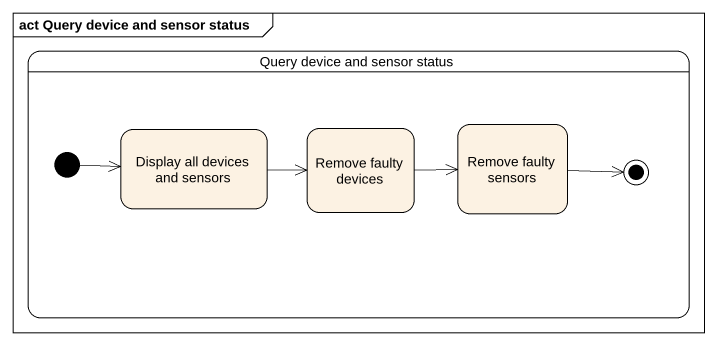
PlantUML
@startuml
mainframe act Query device and sensor status
hide empty description
state "Query device and sensor status" as Query_device_and_sensor {
  state "Display all devices and sensors" as Display_all_devices_and
  state "Remove faulty devices" as Remove_faulty_devices
  state "Remove faulty sensors" as Remove_faulty_sensors
  [*] -right-> Display_all_devices_and
  Remove_faulty_sensors -right-> [*]
}
Display_all_devices_and -right-> Remove_faulty_devices
Remove_faulty_devices -right-> Remove_faulty_sensors
@enduml
